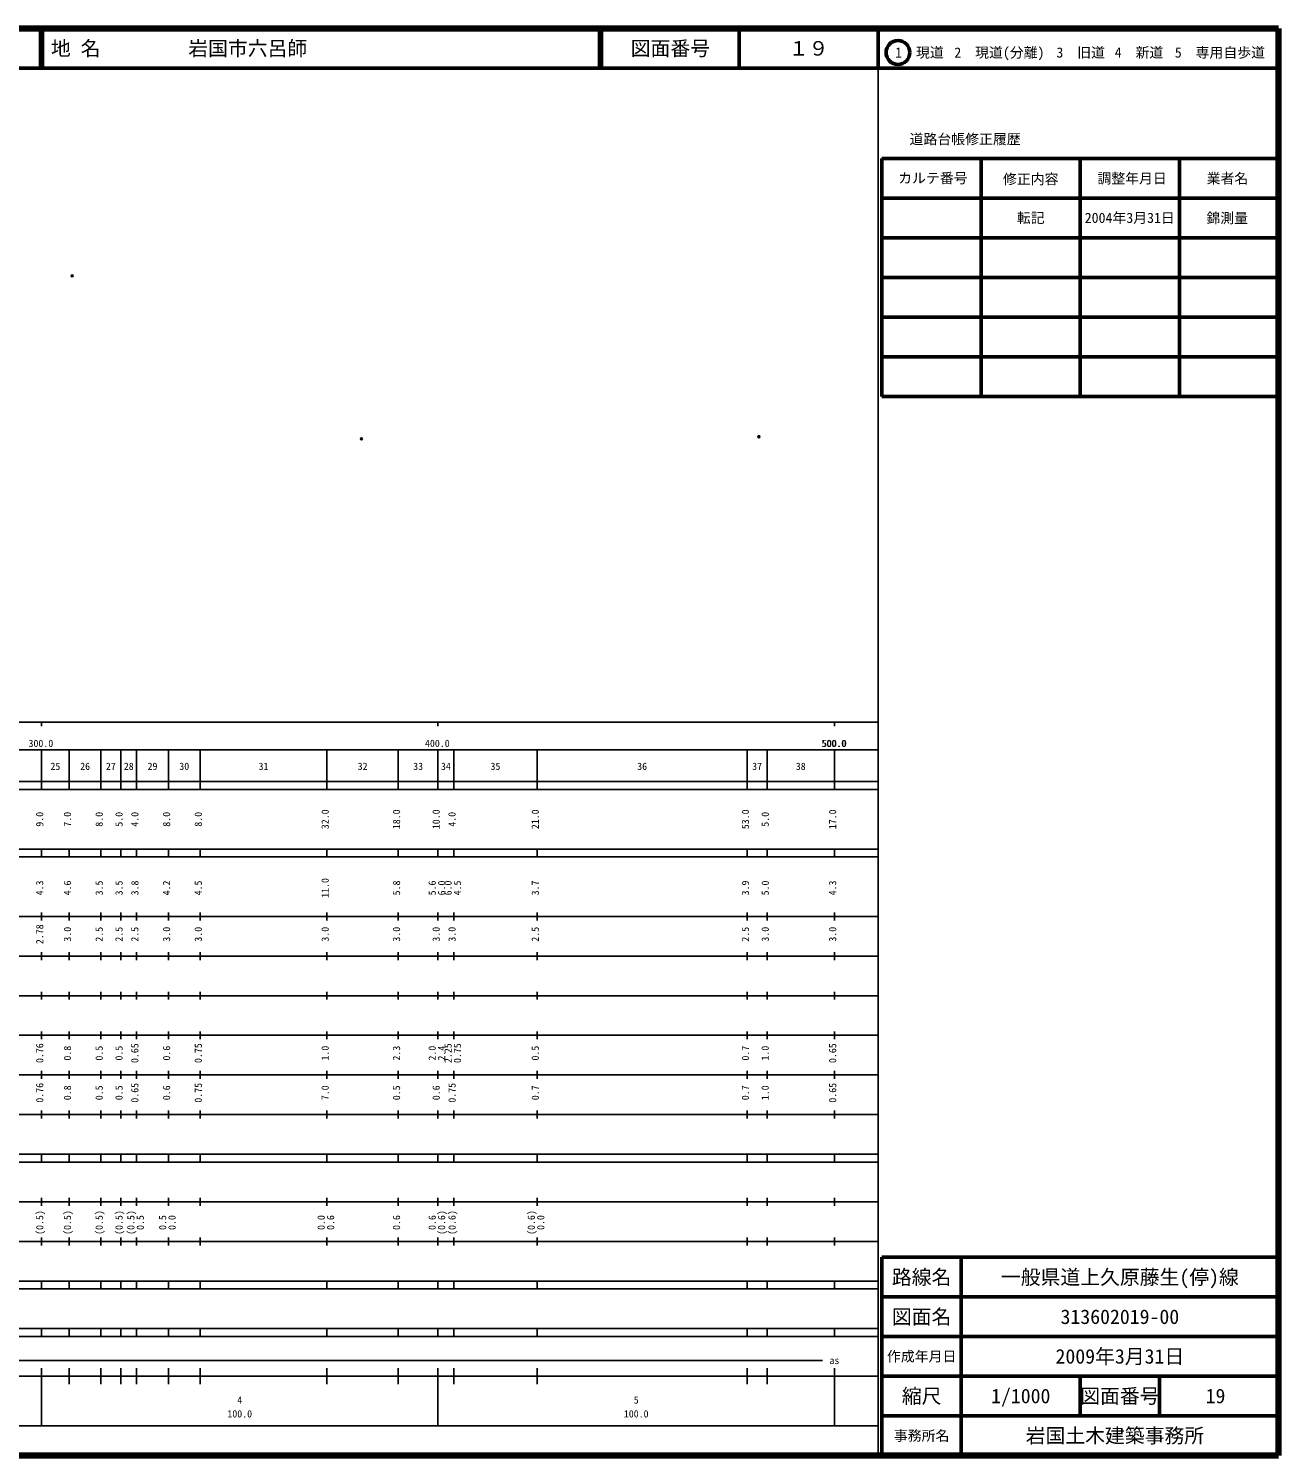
# Model space of a CAD drawing. Units: millimetres on the paper. Extents: x 40 to 680, y 20 to 380.
# Drawn here: x 364.7 to 680, y 20 to 380 of the extents above; entities that cross this region are included whole.
import ezdxf
from ezdxf.enums import TextEntityAlignment as Align

# ---------------------------------------------------------------- set-up
doc = ezdxf.new("R2010")
doc.units = ezdxf.units.MM
doc.header["$PDMODE"] = 32
doc.header["$PDSIZE"] = 0.5
doc.layers.add('M-OTRS', color=6, linetype='Continuous')
doc.layers.add('M-TTL-TXT', color=7, linetype='Continuous')
for name, color, linetype, lineweight in [('M-TTL', 2, 'Continuous', 140), ('M-TTL-BAND', 7, 'Continuous', 25), ('M-TTL-FRAM', 2, 'Continuous', 50), ('M-TTL-LINE', 7, 'Continuous', 50)]:
    doc.layers.add(name, color=color, linetype=linetype, lineweight=lineweight)
doc.styles.add('ＭＳ ゴシック', font='')
doc.styles.get('ＭＳ ゴシック').set_extended_font_data('MS Gothic')

msp = doc.modelspace()

# ---------------------------------------------------------------- linework, layer by layer
at = {"layer": 'M-OTRS'}
for p in [(375.752, 317.601), (548.967, 277.025), (448.693, 276.507)]:
    msp.add_point(p, dxfattribs=at)
at = {"layer": 'M-TTL'}
for p, q in [((680, 380), (40, 380)), ((680, 20), (680, 380)), ((40, 20), (680, 20))]:
    msp.add_line(p, q, dxfattribs=at)
at = {"layer": 'M-TTL-BAND'}
for p, q in [((579, 20), (579, 370)), ((40, 205), (579, 205)), ((368, 205), (368, 204)), ((468, 205), (468, 204)), ((568, 205), (568, 204)), ((68, 198), (579, 198)), ((368, 188), (368, 198)), ((375, 188), (375, 198)), ((383, 188), (383, 198)), ((388, 188), (388, 198)), ((392, 188), (392, 198)), ((400, 188), (400, 198)), ((408, 188), (408, 198)), ((440, 188), (440, 198)), ((458, 188), (458, 198)), ((468, 188), (468, 198)), ((472, 188), (472, 198)), ((493, 188), (493, 198)), ((546, 188), (546, 198)), ((551, 188), (551, 198)), ((568, 188), (568, 198)), ((40, 190), (579, 190)), ((40, 188), (579, 188)), ((40, 173), (579, 173)), ((368, 171), (368, 173)), ((375, 171), (375, 173)), ((383, 171), (383, 173)), ((388, 171), (388, 173)), ((392, 171), (392, 173)), ((400, 171), (400, 173)), ((408, 171), (408, 173)), ((440, 171), (440, 173)), ((458, 171), (458, 173)), ((468, 171), (468, 173)), ((472, 171), (472, 173)), ((493, 171), (493, 173)), ((546, 171), (546, 173)), ((551, 171), (551, 173)), ((568, 171), (568, 173)), ((40, 171), (579, 171)), ((40, 156), (579, 156)), ((368, 155), (368, 157)), ((375, 155), (375, 157)), ((383, 155), (383, 157)), ((388, 155), (388, 157)), ((392, 155), (392, 157)), ((400, 155), (400, 157)), ((408, 155), (408, 157)), ((440, 155), (440, 157)), ((458, 155), (458, 157)), ((468, 155), (468, 157)), ((472, 155), (472, 157)), ((493, 155), (493, 157)), ((546, 155), (546, 157)), ((551, 155), (551, 157)), ((568, 155), (568, 157)), ((46, 146), (579, 146)), ((368, 145), (368, 147)), ((375, 145), (375, 147)), ((383, 145), (383, 147)), ((388, 145), (388, 147)), ((392, 145), (392, 147)), ((400, 145), (400, 147)), ((408, 145), (408, 147)), ((440, 145), (440, 147)), ((458, 145), (458, 147)), ((468, 145), (468, 147)), ((472, 145), (472, 147)), ((493, 145), (493, 147)), ((546, 145), (546, 147)), ((551, 145), (551, 147)), ((568, 145), (568, 147)), ((368, 135), (368, 137)), ((375, 135), (375, 137)), ((383, 135), (383, 137)), ((388, 135), (388, 137)), ((392, 135), (392, 137)), ((400, 135), (400, 137)), ((408, 135), (408, 137)), ((440, 135), (440, 137)), ((458, 135), (458, 137)), ((468, 135), (468, 137)), ((472, 135), (472, 137)), ((493, 135), (493, 137)), ((546, 135), (546, 137)), ((551, 135), (551, 137)), ((568, 135), (568, 137)), ((52, 136), (579, 136)), ((46, 126), (579, 126)), ((368, 125), (368, 127)), ((375, 125), (375, 127)), ((383, 125), (383, 127)), ((388, 125), (388, 127)), ((392, 125), (392, 127)), ((400, 125), (400, 127)), ((408, 125), (408, 127)), ((440, 125), (440, 127)), ((458, 125), (458, 127)), ((468, 125), (468, 127)), ((472, 125), (472, 127)), ((493, 125), (493, 127)), ((546, 125), (546, 127)), ((551, 125), (551, 127)), ((568, 125), (568, 127)), ((52, 116), (579, 116)), ((368, 115), (368, 117)), ((375, 115), (375, 117)), ((383, 115), (383, 117)), ((388, 115), (388, 117)), ((392, 115), (392, 117)), ((400, 115), (400, 117)), ((408, 115), (408, 117)), ((440, 115), (440, 117)), ((458, 115), (458, 117)), ((468, 115), (468, 117)), ((472, 115), (472, 117)), ((493, 115), (493, 117)), ((546, 115), (546, 117)), ((551, 115), (551, 117)), ((568, 115), (568, 117)), ((46, 106), (579, 106)), ((368, 105), (368, 107)), ((375, 105), (375, 107)), ((383, 105), (383, 107)), ((388, 105), (388, 107)), ((392, 105), (392, 107)), ((400, 105), (400, 107)), ((408, 105), (408, 107)), ((440, 105), (440, 107)), ((458, 105), (458, 107)), ((468, 105), (468, 107)), ((472, 105), (472, 107)), ((493, 105), (493, 107)), ((546, 105), (546, 107)), ((551, 105), (551, 107)), ((568, 105), (568, 107)), ((40, 96), (579, 96)), ((40, 94), (579, 94)), ((368, 94), (368, 96)), ((375, 94), (375, 96)), ((383, 94), (383, 96)), ((388, 94), (388, 96)), ((392, 94), (392, 96)), ((400, 94), (400, 96)), ((408, 94), (408, 96)), ((440, 94), (440, 96)), ((458, 94), (458, 96)), ((468, 94), (468, 96)), ((472, 94), (472, 96)), ((493, 94), (493, 96)), ((546, 94), (546, 96)), ((551, 94), (551, 96)), ((568, 94), (568, 96)), ((49, 84), (579, 84)), ((368, 83), (368, 85)), ((375, 83), (375, 85)), ((383, 83), (383, 85)), ((388, 83), (388, 85)), ((392, 83), (392, 85)), ((400, 83), (400, 85)), ((408, 83), (408, 85)), ((440, 83), (440, 85)), ((458, 83), (458, 85)), ((468, 83), (468, 85)), ((472, 83), (472, 85)), ((493, 83), (493, 85)), ((546, 83), (546, 85)), ((551, 83), (551, 85)), ((568, 83), (568, 85)), ((40, 74), (579, 74)), ((368, 73), (368, 75)), ((375, 73), (375, 75)), ((383, 73), (383, 75)), ((388, 73), (388, 75)), ((392, 73), (392, 75)), ((400, 73), (400, 75)), ((408, 73), (408, 75)), ((440, 73), (440, 75)), ((458, 73), (458, 75)), ((468, 73), (468, 75)), ((472, 73), (472, 75)), ((493, 73), (493, 75)), ((546, 73), (546, 75)), ((551, 73), (551, 75)), ((568, 73), (568, 75)), ((40, 64), (579, 64)), ((40, 62), (579, 62)), ((368, 62), (368, 64)), ((375, 62), (375, 64)), ((383, 62), (383, 64)), ((388, 62), (388, 64)), ((392, 62), (392, 64)), ((400, 62), (400, 64)), ((408, 62), (408, 64)), ((440, 62), (440, 64)), ((458, 62), (458, 64)), ((468, 62), (468, 64)), ((472, 62), (472, 64)), ((493, 62), (493, 64)), ((546, 62), (546, 64)), ((551, 62), (551, 64)), ((568, 62), (568, 64)), ((40, 52), (579, 52)), ((368, 50), (368, 52)), ((375, 50), (375, 52)), ((383, 50), (383, 52)), ((388, 50), (388, 52)), ((392, 50), (392, 52)), ((400, 50), (400, 52)), ((408, 50), (408, 52)), ((440, 50), (440, 52)), ((458, 50), (458, 52)), ((468, 50), (468, 52)), ((472, 50), (472, 52)), ((493, 50), (493, 52)), ((546, 50), (546, 52)), ((551, 50), (551, 52)), ((568, 50), (568, 52)), ((40, 50), (579, 50)), ((71, 44), (565, 44)), ((40, 40), (579, 40)), ((368, 27.5), (368, 42)), ((375, 38), (375, 42)), ((383, 38), (383, 42)), ((388, 38), (388, 42)), ((392, 38), (392, 42)), ((400, 38), (400, 42)), ((408, 38), (408, 42)), ((440, 38), (440, 42)), ((458, 38), (458, 42)), ((468, 27.5), (468, 42)), ((472, 38), (472, 42)), ((493, 38), (493, 42)), ((546, 38), (546, 42)), ((551, 38), (551, 42)), ((568, 27.5), (568, 42)), ((68, 27.5), (579, 27.5))]:
    msp.add_line(p, q, dxfattribs=at)
at = {"layer": 'M-TTL-FRAM'}
for p, q in [((580, 347.197), (580, 287.197)), ((580, 347.197), (680, 347.197)), ((580, 287.197), (680, 287.197)), ((680, 70), (580, 70)), ((580, 70), (580, 20))]:
    msp.add_line(p, q, dxfattribs=at)
at = {"layer": 'M-TTL-LINE'}
for p, q in [((367.75, 380), (367.75, 370)), ((368.25, 380), (368.25, 370)), ((508.747, 380), (508.747, 370)), ((509.247, 380), (509.247, 370)), ((543.997, 380), (543.997, 370)), ((579, 380), (579, 370)), ((40, 370), (680, 370)), ((605, 347.197), (605, 287.197)), ((630, 347.197), (630, 287.197)), ((655, 347.197), (655, 287.197)), ((580, 337.197), (680, 337.197)), ((580, 327.197), (680, 327.197)), ((580, 317.197), (680, 317.197)), ((580, 307.197), (680, 307.197)), ((580, 297.197), (680, 297.197)), ((600, 70), (600, 20)), ((680, 60), (580, 60)), ((680, 50), (580, 50)), ((680, 40), (580, 40)), ((630, 40), (630, 30)), ((650, 40), (650, 30)), ((680, 30), (580, 30))]:
    msp.add_line(p, q, dxfattribs=at)
msp.add_circle((584.031, 373.958), 3, dxfattribs=at)

# ---------------------------------------------------------------- texts
at = {"layer": 'M-TTL-BAND', "style": 'ＭＳ ゴシック'}
for s, p in [('300.0', (367.844, 198.195)), ('400.0', (467.844, 198.195)), ('500.0', (567.844, 198.195)), ('500.0', (568, 198.195)), ('25', (371.5, 192.405)), ('26', (379, 192.405)), ('27', (385.5, 192.405)), ('28', (390, 192.405)), ('29', (396, 192.405)), ('30', (404, 192.405)), ('31', (424, 192.405)), ('32', (449, 192.405)), ('33', (463, 192.405)), ('34', (470, 192.405)), ('35', (482.5, 192.405)), ('36', (519.5, 192.405)), ('37', (548.5, 192.405)), ('38', (559.5, 192.405)), ('as', (568, 42.5)), ('4', (418, 32.523)), ('5', (518, 32.523)), ('100.0', (418, 29.033)), ('100.0', (518, 29.033))]:
    msp.add_text(s, height=1.833, dxfattribs=at).set_placement(p, align=Align.BOTTOM_CENTER)
for s, p in [('9.0', (369, 180.5)), ('7.0', (376, 180.5)), ('8.0', (384, 180.5)), ('5.0', (389, 180.5)), ('4.0', (393, 180.5)), ('8.0', (401, 180.5)), ('8.0', (409, 180.5)), ('32.0', (441, 180.5)), ('18.0', (459, 180.5)), ('10.0', (469, 180.5)), ('4.0', (473, 180.5)), ('21.0', (494, 180.5)), ('53.0', (547, 180.5)), ('5.0', (552, 180.5)), ('17.0', (569, 180.5)), ('4.3', (369, 163.174)), ('4.6', (376, 163.174)), ('3.5', (384, 163.174)), ('3.5', (389, 163.174)), ('3.8', (393, 163.174)), ('4.2', (401, 163.174)), ('4.5', (409, 163.174)), ('11.0', (441, 163.174)), ('5.8', (459, 163.174)), ('5.6', (468, 163.174)), ('6.0', (470.37, 163.174)), ('6.0', (472, 163.174)), ('4.5', (474.37, 163.174)), ('3.7', (494, 163.174)), ('3.9', (547, 163.174)), ('5.0', (552, 163.174)), ('4.3', (569, 163.174)), ('2.78', (369, 151.5)), ('3.0', (376, 151.5)), ('2.5', (384, 151.5)), ('2.5', (389, 151.5)), ('2.5', (393, 151.5)), ('3.0', (401, 151.5)), ('3.0', (409, 151.5)), ('3.0', (441, 151.5)), ('3.0', (459, 151.5)), ('3.0', (469, 151.5)), ('3.0', (473, 151.5)), ('2.5', (494, 151.5)), ('2.5', (547, 151.5)), ('3.0', (552, 151.5)), ('3.0', (569, 151.5)), ('0.76', (369, 121.5)), ('0.8', (376, 121.5)), ('0.5', (384, 121.5)), ('0.5', (389, 121.5)), ('0.65', (393, 121.5)), ('0.6', (401, 121.5)), ('0.75', (409, 121.5)), ('1.0', (441, 121.5)), ('2.3', (459, 121.5)), ('2.0', (468, 121.5)), ('2.4', (470.37, 121.5)), ('2.25', (472, 121.5)), ('0.75', (474.37, 121.5)), ('0.5', (494, 121.5)), ('0.7', (547, 121.5)), ('1.0', (552, 121.5)), ('0.65', (569, 121.5)), ('0.76', (369, 111.5)), ('0.8', (376, 111.5)), ('0.5', (384, 111.5)), ('0.5', (389, 111.5)), ('0.65', (393, 111.5)), ('0.6', (401, 111.5)), ('0.75', (409, 111.5)), ('7.0', (441, 111.5)), ('0.5', (459, 111.5)), ('0.6', (469, 111.5)), ('0.75', (473, 111.5)), ('0.7', (494, 111.5)), ('0.7', (547, 111.5)), ('1.0', (552, 111.5)), ('0.65', (569, 111.5)), ('(0.5)', (369, 78.764)), ('(0.5)', (376, 78.764)), ('(0.5)', (384, 78.764)), ('(0.5)', (389, 78.764)), ('(0.5)', (392, 78.764)), ('0.5', (394.37, 78.764)), ('0.5', (400, 78.764)), ('0.0', (402.37, 78.764)), ('0.0', (440, 78.764)), ('0.6', (442.37, 78.764)), ('0.6', (459, 78.764)), ('0.6', (468, 78.764)), ('(0.6)', (470.37, 78.764)), ('(0.6)', (473, 78.764)), ('(0.6)', (493, 78.764)), ('0.0', (495.37, 78.764))]:
    msp.add_text(s, height=1.833, rotation=90, dxfattribs=at).set_placement(p, align=Align.BOTTOM_CENTER)
at = {"layer": 'M-TTL-TXT', "style": 'ＭＳ ゴシック'}
for s, p in [('地 名', (370.38, 375)), ('岩国市六呂師', (405.024, 375))]:
    msp.add_text(s, height=3.666, dxfattribs=at).set_placement(p, align=Align.MIDDLE_LEFT)
for s, height, p in [('図面番号', 3.666, (526.622, 375)), ('１９', 3.666, (561.497, 375)), ('1\u3000現道', 2.566, (589.448, 373.958)), ('2\u3000現道(分離)', 2.566, (609.619, 373.958)), ('3\u3000旧道', 2.566, (630.121, 373.958)), ('4\u3000新道', 2.566, (644.824, 373.958)), ('5\u3000専用自歩道', 2.566, (665.228, 373.958)), ('道路台帳修正履歴', 2.566, (600.968, 352.113)), ('カルテ番号', 2.566, (592.839, 342.277)), ('修正内容', 2.566, (617.509, 342.023)), ('調整年月日', 2.566, (643.089, 342.197)), ('業者名', 2.566, (667.134, 342.197)), ('転記', 2.566, (617.5, 332.245)), ('2004年3月31日', 2.566, (642.5, 332.245)), ('錦測量', 2.566, (667.077, 332.189)), ('路線名', 3.666, (590, 65)), ('路線名', 3.666, (590, 65)), ('一般県道上久原藤生(停)線', 3.666, (640, 65)), ('図面名', 3.666, (590, 55)), ('図面名', 3.666, (590, 55)), ('313602019-00', 3.666, (640, 55)), ('2009年3月31日', 3.666, (640, 45)), ('作成年月日', 2.566, (590, 45)), ('作成年月日', 2.566, (590, 45)), ('縮尺', 3.666, (590, 35)), ('縮尺', 3.666, (590, 35)), ('1/1000', 3.666, (615, 35)), ('図面番号', 3.666, (640, 35)), ('図面番号', 3.666, (640, 35)), ('19', 3.666, (664.125, 35)), ('事務所名', 2.566, (590, 25)), ('事務所名', 2.566, (590, 25)), ('岩国土木建築事務所 ', 3.666, (640, 25))]:
    msp.add_text(s, height=height, dxfattribs=at).set_placement(p, align=Align.MIDDLE_CENTER)

doc.saveas('drawing.dxf')
